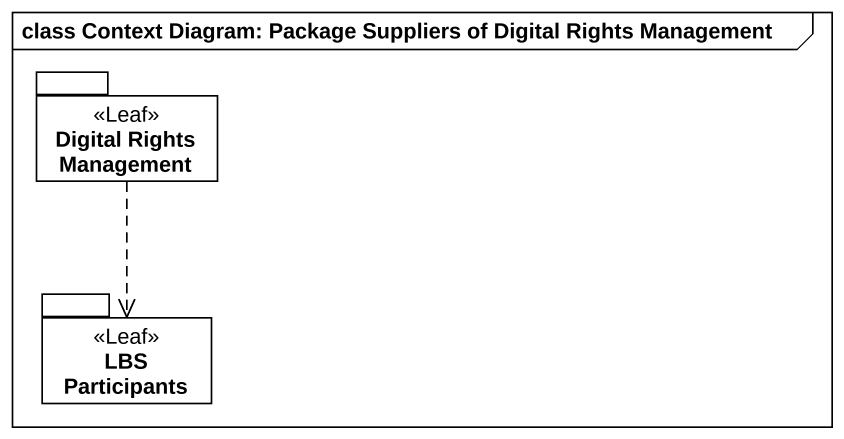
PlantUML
@startuml
mainframe class Context Diagram: Package Suppliers of Digital Rights Management
package "Digital Rights Management" as Digital_Rights_Management <<Leaf>> {
}
package "LBS Participants" as LBS_Participants <<Leaf>> {
}
Digital_Rights_Management ..> LBS_Participants
@enduml
